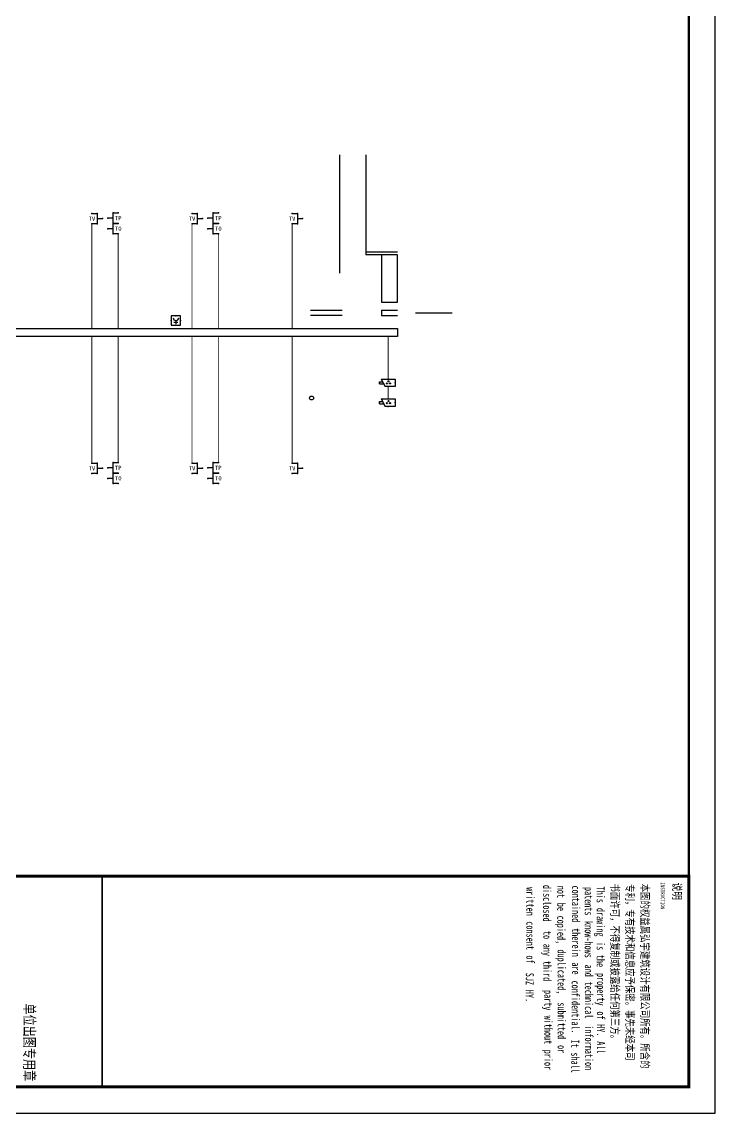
# Model space of a CAD drawing. Extents: x 552102 to 973302, y -80747 to 40012826.
# Drawn here: x 763374 to 789702, y 31122 to 72560 of the extents above; entities that cross this region are included whole.
import ezdxf
from ezdxf.enums import TextEntityAlignment as Align

# ---------------------------------------------------------------- set-up
doc = ezdxf.new("R2010")
doc.units = 0
doc.header["$LTSCALE"] = 1000
doc.header["$MEASUREMENT"] = 0
for name, color, linetype in [('CABLETRAY', 4, 'Continuous'), ('EQUIP-安防', 3, 'Continuous'), ('EQUIP-消防', 3, 'Continuous'), ('EQUIP-通讯', 3, 'Continuous'), ('GROUND', 2, 'Continuous'), ('LVTRY', 6, 'Continuous'), ('PUB_TITLE', 7, 'Continuous'), ('TK', 126, 'Continuous'), ('TP+TO', 3, 'TG_TP+TO'), ('WIRE-照明', 1, 'Continuous'), ('WIRE-电视', 4, 'TG_TV')]:
    doc.layers.add(name, color=color, linetype=linetype)
doc.styles.add('-宋体', font='', dxfattribs={"width": 0.8})
doc.styles.add('_TEL_DIM', font='simhei.ttf', dxfattribs={"width": 0.8, "height": 3.5})
doc.styles.get("Standard").update_dxf_attribs({"font": 'gbenor.shx', "bigfont": 'gbcbig.shx'})
doc.styles.add('TG_LINETYPE', font='SIMPLEX', dxfattribs={"width": 0.8, "height": 3, "bigfont": 'HZTXT'})
doc.styles.get('-宋体').set_extended_font_data('SimSun')
doc.linetypes.add('TG_TP+TO', pattern='A,1,-1.6,["TP+TO",TG_LINETYPE,S=0.1,R=0,X=-1.6,Y=-0.15],0', length=2.6)
doc.linetypes.add('TG_TV', pattern='A,2,-0.76,["TV",TG_LINETYPE,S=0.1,R=0,X=-0.6,Y=-0.15],0', length=2.8)

# ---------------------------------------------------------------- blocks, each defined once
blk = doc.blocks.new('$equip$00001802')
for p, q in [((-0.5, 0.5), (-0.5, 1)), ((0.5, 0.5), (-0.5, 0.5)), ((0, 0.5), (0, 0)), ((0.5, 1), (0.5, 0.5))]:
    blk.add_line(p, q)
for p in [(-0.5, 1), (-0.5, 0.5), (0, 0), (0.5, 1), (0.5, 0.5)]:
    blk.add_point(p)
at = {"color": 7, "style": '_TEL_DIM'}
blk.add_attdef('$TEXT$', text='', height=0.4, dxfattribs=at).set_placement((0, 1), align=Align.MIDDLE_CENTER)
at = {"color": 7, "style": '_TEL_DIM', "flags": 1}
blk.add_attdef('A', text='', height=0.00002, dxfattribs=at).set_placement((0, 0), align=Align.MIDDLE_CENTER)
blk = doc.blocks.new('$equip$00001847')
for p, q in [((-0.5, 0.5), (-0.5, 1)), ((0.5, 0.5), (-0.5, 0.5)), ((0, 0.5), (0, 0)), ((0.5, 1), (0.5, 0.5))]:
    blk.add_line(p, q)
for p in [(-0.5, 1), (-0.5, 0.5), (0, 0), (0.5, 1), (0.5, 0.5)]:
    blk.add_point(p)
at = {"color": 7, "style": '_TEL_DIM'}
blk.add_attdef('$TEXT$', text='', height=0.4, dxfattribs=at).set_placement((0, 1), align=Align.MIDDLE_CENTER)
at = {"color": 7, "style": '_TEL_DIM', "flags": 1}
blk.add_attdef('A', text='', height=0.00002, dxfattribs=at).set_placement((0, 0), align=Align.MIDDLE_CENTER)
blk = doc.blocks.new('$equip$00001867')
for p, q in [((-0.5, 0.5), (-0.5, 1)), ((0.5, 0.5), (-0.5, 0.5)), ((0, 0.5), (0, 0)), ((0.5, 1), (0.5, 0.5))]:
    blk.add_line(p, q)
for p in [(-0.5, 1), (-0.5, 0.5), (0, 0), (0.5, 1), (0.5, 0.5)]:
    blk.add_point(p)
at = {"color": 7, "style": '_TEL_DIM'}
blk.add_attdef('$TEXT$', text='', height=0.4, dxfattribs=at).set_placement((0, 1), align=Align.MIDDLE_CENTER)
at = {"color": 7, "style": '_TEL_DIM', "flags": 1}
blk.add_attdef('A', text='', height=0.00002, dxfattribs=at).set_placement((0, 0), align=Align.MIDDLE_CENTER)
blk = doc.blocks.new('$equip$00002965')
for p, q in [((-0.75, -0.1), (-0.75, 0.1)), ((-0.75, 0.1), (-0.46, 0.1)), ((-0.6, 0.35), (0.75, 0.35)), ((-0.6, 0.35), (-0.2, -0.35)), ((0.75, 0.35), (0.75, -0.35)), ((-0.75, -0.1), (-0.34, -0.1)), ((0.75, -0.35), (-0.2, -0.35))]:
    blk.add_line(p, q)
at = {"const_width": 0.04}
blk.add_lwpolyline([(-0.75, 0.1), (-0.75, -0.1), (-0.34, -0.1), (-0.2, -0.35), (0.75, -0.35), (0.75, 0.35), (-0.6, 0.35), (-0.46, 0.1), (-0.75, 0.1), (-0.75, -0.1)], dxfattribs=at)
for centre in [(0.1, 0.15), (-0.05, -0.05), (0.25, -0.05)]:
    blk.add_circle(centre, 0.05)
for p in [(-0.75, 0), (0.07, 0.35), (0.07, -0.35), (0.75, 0)]:
    blk.add_point(p)
for points in [[(0.06, 0.17), (0.14, 0.17), (0.05, 0.15), (0.15, 0.15)], [(0.06, 0.12), (0.14, 0.12), (0.05, 0.15), (0.15, 0.15)], [(0.07, 0.19), (0.12, 0.19), (0.06, 0.17), (0.14, 0.17)], [(0.07, 0.11), (0.12, 0.11), (0.06, 0.12), (0.14, 0.12)], [(0.1, 0.2), (0.1, 0.2), (0.07, 0.19), (0.12, 0.19)], [(0.1, 0.1), (0.1, 0.1), (0.07, 0.11), (0.12, 0.11)], [(-0.09, -0.03), (-0.01, -0.03), (-0.1, -0.05), (0, -0.05)], [(-0.09, -0.08), (-0.01, -0.08), (-0.1, -0.05), (0, -0.05)], [(-0.08, -0.01), (-0.03, -0.01), (-0.09, -0.03), (-0.01, -0.03)], [(-0.08, -0.09), (-0.03, -0.09), (-0.09, -0.08), (-0.01, -0.08)], [(-0.05, 0), (-0.05, 0), (-0.08, -0.01), (-0.03, -0.01)], [(-0.05, -0.1), (-0.05, -0.1), (-0.08, -0.09), (-0.03, -0.09)], [(0.21, -0.03), (0.29, -0.03), (0.2, -0.05), (0.3, -0.05)], [(0.21, -0.08), (0.29, -0.08), (0.2, -0.05), (0.3, -0.05)], [(0.22, -0.01), (0.27, -0.01), (0.21, -0.03), (0.29, -0.03)], [(0.22, -0.09), (0.27, -0.09), (0.21, -0.08), (0.29, -0.08)], [(0.25, 0), (0.25, 0), (0.22, -0.01), (0.27, -0.01)], [(0.25, -0.1), (0.25, -0.1), (0.22, -0.09), (0.27, -0.09)]]:
    blk.add_solid(points)
at = {"color": 7, "style": '_TEL_DIM', "flags": 1}
for tag in ['A', 'REMARK']:
    blk.add_attdef(tag, text='', height=0.00002, dxfattribs=at).set_placement((0, 0), align=Align.MIDDLE_CENTER)
blk = doc.blocks.new('电气图框')
at = {"layer": 'TK'}
for p, q in [((375932, 251356), (375932, 298415)), ((383932, 286473), (375932, 286473)), ((375932, 286473), (383932, 286473))]:
    blk.add_line(p, q, dxfattribs=at)
at = {"layer": 'TK', "const_width": 118}
blk.add_lwpolyline([(375932, 308756), (383932, 308756), (383932, 251356), (375932, 251356)], close=True, dxfattribs=at)
at = {"layer": 'TK', "const_width": 40}
blk.add_lwpolyline([(375932, 286473), (383932, 286473)], dxfattribs=at)
at = {"layer": 'TK', "color": 9, "style": '-宋体', "width": 0.75}
blk.add_text('说明', height=312.7, dxfattribs=at).set_placement((376180, 308150))
at = {"layer": 'TK', "style": '-宋体', "width": 0.75}
for s, height, p in [('INSTRUCTION', 151.95, (376169, 307690)), ('本图的权益属弘宇建筑设计有限公司所有。所含的', 303.8, (376220, 306938)), ('专利，专有技术和信息应予保密。事先未经本司', 303.8, (376236, 306368)), ('书面许可，不得复制或披露给任何第三方。', 303.8, (376212, 305800)), ('This', 303.8, (376329, 305256)), ('drawing', 303.8, (377139, 305256)), ('is', 303.8, (378436, 305256)), ('the', 303.8, (378922, 305256)), ('property', 303.8, (379609, 305267)), ('of', 303.8, (381068, 305267)), ('HY.', 303.8, (381554, 305267)), ('All', 303.8, (382202, 305267)), ('patents', 303.8, (376343, 304804)), ('know-hows', 303.8, (377639, 304804)), ('and', 303.8, (379290, 304809)), ('technical', 303.8, (379938, 304809)), ('information', 303.8, (381596, 304815)), ('contained', 303.8, (376289, 304318)), ('therein', 303.8, (377909, 304318)), ('confidential.', 303.8, (379899, 304306)), ('It', 303.8, (382141, 304289)), ('shall', 303.8, (382627, 304289)), ('are', 303.8, (379206, 304318)), ('not', 303.8, (376297, 303758)), ('be', 303.8, (376946, 303758)), ('copied,', 303.8, (377432, 303758)), ('duplicated,', 303.8, (378716, 303772)), ('submitted', 303.8, (380726, 303774)), ('or', 303.8, (382347, 303774)), ('disclosed', 303.8, (376267, 303220)), ('to', 303.8, (378015, 303232)), ('any', 303.8, (378501, 303232)), ('third', 303.8, (379149, 303232)), ('party', 303.8, (380257, 303269)), ('without', 303.8, (381229, 303269)), ('prior', 303.8, (382525, 303269)), ('of', 303.8, (378944, 302587)), ('written', 303.8, (376352, 302587)), ('consent', 303.8, (377648, 302587)), ('SJZ', 303.8, (379603, 302565)), ('HY.', 303.8, (380251, 302565)), ('单位出图专用章', 411.8, (380770, 283512))]:
    blk.add_text(s, height=height, dxfattribs=at).set_placement(p)
blk = doc.blocks.new('$equip$00002656')
for p, q in [((-0.5, 1), (-0.5, 0)), ((0.5, 1), (-0.5, 1)), ((-0.5, 0), (0.5, 0)), ((-0.22, 0.33), (0.22, 0.33)), ((0, 0.5), (0, 0.15)), ((0.5, 0), (0.5, 1))]:
    blk.add_line(p, q)
at = {"const_width": 0.0571}
blk.add_lwpolyline([(-0.5, 1), (0.5, 1), (0.5, 0), (-0.5, 0), (-0.5, 1), (0.5, 1)], dxfattribs=at)
blk.add_arc((0, 0.8), 0.3, 180, 0)
for p in [(-0.5, 0.5), (0, 1), (0, 0), (0.5, 0.5)]:
    blk.add_point(p)
at = {"color": 7, "flags": 1}
for tag, height, p in [('A', 0.00002, (0, 0)), ('B', 0.4, (0.76, 0.29))]:
    blk.add_attdef(tag, text='', height=height, dxfattribs=at).set_placement(p, align=Align.MIDDLE_CENTER)

msp = doc.modelspace()

# ---------------------------------------------------------------- linework, layer by layer
for p, q in [((775437, 67512), (775437, 63012)), ((776437, 67512), (776437, 63712)), ((777637, 63812), (776437, 63812)), ((777637, 63712), (776437, 63712)), ((777037, 61612), (777637, 61612)), ((777037, 61612), (777037, 61412)), ((777037, 61412), (777637, 61412))]:
    msp.add_line(p, q)
for points in [[(774337, 61612), (775537, 61612)], [(775537, 61412), (774337, 61412)]]:
    msp.add_lwpolyline(points)
at = {"color": 5}
msp.add_circle((774376, 58276), 75, dxfattribs=at)
at = {"layer": 'CABLETRAY'}
for p, q in [((746727, 60912), (777637, 60912)), ((777637, 60612), (746727, 60612)), ((777637, 60912), (777637, 60612))]:
    msp.add_line(p, q, dxfattribs=at)
at = {"layer": 'GROUND'}
msp.add_line((778317, 61512), (779717, 61512), dxfattribs=at)
at = {"layer": 'LVTRY'}
msp.add_lwpolyline([(777637, 61912), (777637, 63712), (777037, 63712), (777037, 61912)], close=True, dxfattribs=at)
at = {"layer": 'PUB_TITLE', "color": 4}
msp.add_lwpolyline([(730302, 31122), (789702, 31122), (789702, 115222), (730302, 115222)], close=True, dxfattribs=at)
at = {"layer": 'PUB_TITLE', "color": 4, "const_width": 100}
msp.add_lwpolyline([(731302, 32122), (788702, 32122), (788702, 112722), (731302, 112722)], close=True, dxfattribs=at)
at = {"layer": 'TP+TO', "linetype": 'TG_TP+TO', "const_width": 35}
for points in [[(767036, 60912), (767036, 64506)], [(770836, 60912), (770836, 64506)], [(767036, 55826), (767036, 60612)], [(770836, 55826), (770836, 60612)]]:
    msp.add_lwpolyline(points, dxfattribs=at)
at = {"layer": 'WIRE-照明', "linetype": 'Continuous', "const_width": 35}
for points in [[(777285, 58991), (777285, 60612)], [(777285, 58240), (777285, 58711)]]:
    msp.add_lwpolyline(points, dxfattribs=at)
at = {"layer": 'WIRE-电视', "linetype": 'TG_TV', "const_width": 35}
for points in [[(766037, 60912), (766037, 64887)], [(769837, 60912), (769837, 64887)], [(773637, 60912), (773637, 64887)], [(766037, 55807), (766037, 60612)], [(769837, 55807), (769837, 60612)], [(773637, 55807), (773637, 60612)]]:
    msp.add_lwpolyline(points, dxfattribs=at)

# ---------------------------------------------------------------- block references
at = {"rotation": 270}
msp.add_blockref('电气图框', (479947, 416055), dxfattribs=at)
at = {"layer": 'EQUIP-安防', "xscale": 400, "yscale": 400, "zscale": 400}
for p in [(777255, 58851), (777255, 58100)]:
    msp.add_blockref('$equip$00002965', p, dxfattribs=at)
at = {"layer": 'EQUIP-消防', "xscale": 350, "yscale": 350, "zscale": 350}
msp.add_blockref('$equip$00002656', (769226, 61044), dxfattribs=at)
at = {"layer": 'EQUIP-通讯'}
ref = msp.add_blockref('$equip$00001802', (766437, 65087), dxfattribs=dict(at, xscale=400, yscale=400, zscale=400, rotation=89.99999995251822))
ref.add_attrib('$TEXT$', 'TV', dxfattribs={"layer": '0', "color": 7, "height": 160, "style": '_TEL_DIM'}).set_placement((766037, 65087), align=Align.MIDDLE_CENTER)
ref = msp.add_blockref('$equip$00001867', (766637, 65106), dxfattribs=dict(at, xscale=400, yscale=400, zscale=400, rotation=269.9999999525174))
ref.add_attrib('$TEXT$', 'TP', dxfattribs={"layer": '0', "color": 7, "height": 160, "style": '_TEL_DIM'}).set_placement((767036, 65106), align=Align.MIDDLE_CENTER)
ref = msp.add_blockref('$equip$00001802', (770237, 65087), dxfattribs=dict(at, xscale=400, yscale=400, zscale=400, rotation=89.99999995251822))
ref.add_attrib('$TEXT$', 'TV', dxfattribs={"layer": '0', "color": 7, "height": 160, "style": '_TEL_DIM'}).set_placement((769837, 65087), align=Align.MIDDLE_CENTER)
ref = msp.add_blockref('$equip$00001867', (770437, 65106), dxfattribs=dict(at, xscale=400, yscale=400, zscale=400, rotation=269.9999999525174))
ref.add_attrib('$TEXT$', 'TP', dxfattribs={"layer": '0', "color": 7, "height": 160, "style": '_TEL_DIM'}).set_placement((770836, 65106), align=Align.MIDDLE_CENTER)
ref = msp.add_blockref('$equip$00001802', (774037, 65087), dxfattribs=dict(at, xscale=400, yscale=400, zscale=400, rotation=89.99999995251822))
ref.add_attrib('$TEXT$', 'TV', dxfattribs={"layer": '0', "color": 7, "height": 160, "style": '_TEL_DIM'}).set_placement((773637, 65087), align=Align.MIDDLE_CENTER)
ref = msp.add_blockref('$equip$00001847', (766637, 64706), dxfattribs=dict(at, xscale=400, yscale=400, zscale=400, rotation=269.9999999525174))
ref.add_attrib('$TEXT$', 'TO', dxfattribs={"layer": '0', "color": 7, "height": 160, "style": '_TEL_DIM'}).set_placement((767036, 64706), align=Align.MIDDLE_CENTER)
ref = msp.add_blockref('$equip$00001847', (770437, 64706), dxfattribs=dict(at, xscale=400, yscale=400, zscale=400, rotation=269.9999999525174))
ref.add_attrib('$TEXT$', 'TO', dxfattribs={"layer": '0', "color": 7, "height": 160, "style": '_TEL_DIM'}).set_placement((770836, 64706), align=Align.MIDDLE_CENTER)
ref = msp.add_blockref('$equip$00001802', (766437, 55607), dxfattribs=dict(at, xscale=400, yscale=400, zscale=400, rotation=89.99999995251822))
ref.add_attrib('$TEXT$', 'TV', dxfattribs={"layer": '0', "color": 7, "height": 160, "style": '_TEL_DIM'}).set_placement((766037, 55607), align=Align.MIDDLE_CENTER)
ref = msp.add_blockref('$equip$00001867', (766637, 55626), dxfattribs=dict(at, xscale=400, yscale=400, zscale=400, rotation=269.9999999525174))
ref.add_attrib('$TEXT$', 'TP', dxfattribs={"layer": '0', "color": 7, "height": 160, "style": '_TEL_DIM'}).set_placement((767036, 55626), align=Align.MIDDLE_CENTER)
ref = msp.add_blockref('$equip$00001802', (770237, 55607), dxfattribs=dict(at, xscale=400, yscale=400, zscale=400, rotation=89.99999995251822))
ref.add_attrib('$TEXT$', 'TV', dxfattribs={"layer": '0', "color": 7, "height": 160, "style": '_TEL_DIM'}).set_placement((769837, 55607), align=Align.MIDDLE_CENTER)
ref = msp.add_blockref('$equip$00001867', (770437, 55626), dxfattribs=dict(at, xscale=400, yscale=400, zscale=400, rotation=269.9999999525174))
ref.add_attrib('$TEXT$', 'TP', dxfattribs={"layer": '0', "color": 7, "height": 160, "style": '_TEL_DIM'}).set_placement((770836, 55626), align=Align.MIDDLE_CENTER)
ref = msp.add_blockref('$equip$00001802', (774037, 55607), dxfattribs=dict(at, xscale=400, yscale=400, zscale=400, rotation=89.99999995251822))
ref.add_attrib('$TEXT$', 'TV', dxfattribs={"layer": '0', "color": 7, "height": 160, "style": '_TEL_DIM'}).set_placement((773637, 55607), align=Align.MIDDLE_CENTER)
ref = msp.add_blockref('$equip$00001847', (766637, 55226), dxfattribs=dict(at, xscale=400, yscale=400, zscale=400, rotation=269.9999999525174))
ref.add_attrib('$TEXT$', 'TO', dxfattribs={"layer": '0', "color": 7, "height": 160, "style": '_TEL_DIM'}).set_placement((767036, 55226), align=Align.MIDDLE_CENTER)
ref = msp.add_blockref('$equip$00001847', (770437, 55226), dxfattribs=dict(at, xscale=400, yscale=400, zscale=400, rotation=269.9999999525174))
ref.add_attrib('$TEXT$', 'TO', dxfattribs={"layer": '0', "color": 7, "height": 160, "style": '_TEL_DIM'}).set_placement((770836, 55226), align=Align.MIDDLE_CENTER)

doc.saveas('drawing.dxf')
